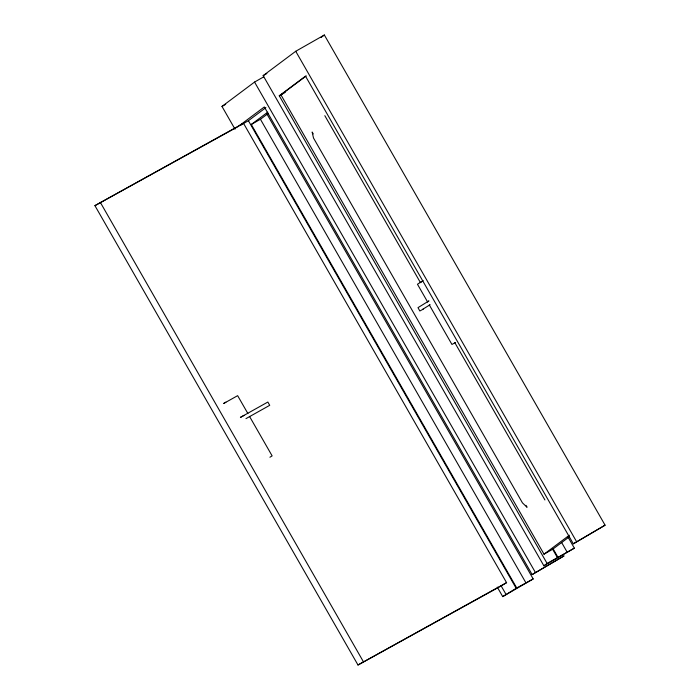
<?xml version="1.0" encoding="UTF-8"?>
<svg xmlns="http://www.w3.org/2000/svg" width="700" height="700" viewBox="0 0 700 700"><rect width="100%" height="100%" fill="white"/><g stroke="black" fill="none" stroke-linecap="round" stroke-linejoin="round"><path stroke-width="1.05" d="M235.016 129.176L221.987 106.426L254.555 82.066L263.786 76.816M263.156 75.635L295.733 51.275L324.354 35L605.08 525.184L573.326 543.812L305.498 76.16L279.265 95.777L547.094 563.421L543.891 565.819L263.156 75.635L266.858 73.535M320.924 37.564L324.354 35M306.294 75.871L280.936 94.832L544.014 554.181L552.65 549.273L569.266 536.847M239.969 125.501L248.404 120.706L265.895 107.625M497.289 587.125L502.714 596.61L516.731 587.974L251.282 124.477L267.767 112.149M251.282 124.477L260.435 119.271L268.249 113.426M421.024 282.214L422.459 281.146M428.251 301.411L428.925 300.904L417.988 307.65L419.842 311.001L423.194 309.172M544.014 554.181L569.371 535.22M532.149 574.595L563.911 555.975L532.149 574.595L264.329 106.951L238.096 126.569L94.92 205.651L357.989 665L501.165 585.918L506.573 582.654L243.504 123.296L94.92 205.651M573.326 543.812L605.08 525.184M547.094 563.421L574.359 548.153L567.849 536.778M266.543 113.356L533.19 578.944L502.714 596.61M574.359 548.153L543.891 565.819M239.899 125.475L243.504 123.296M225.907 402.141L223.676 403.489L237.641 395.658L247.888 413.543M245.954 418.635L269.727 405.317L267.855 402.045L240.398 417.401L244.081 415.363M269.911 457.24L272.134 455.884L249.498 416.36M357.989 665L506.573 582.654M221.987 106.426L225.68 104.326M279.265 95.777L285.259 92.374M423.176 280.604L417.463 284.244L427.7 302.12M430.132 304.684L422.572 309.391M455.516 342.44L451.955 344.47L429.319 304.946M516.731 587.974L533.19 578.944M295.733 51.275L576.459 541.459M324.826 115.675L420.473 282.669M454.702 342.449L544.915 499.957M561.628 542.5L567.061 551.976M553.017 548.651L557.9 557.183M552.51 549.028L557.401 557.559M313.241 133.928L312.156 132.037L313.504 138.014L522.454 502.871L527.056 507.273L525.971 505.374M254.555 82.066L535.29 572.25M260.435 119.271L525.884 582.767M248.404 120.706L516.224 588.35M501.025 585.673L505.916 594.212M100.328 202.379L363.396 661.727"/></g></svg>
